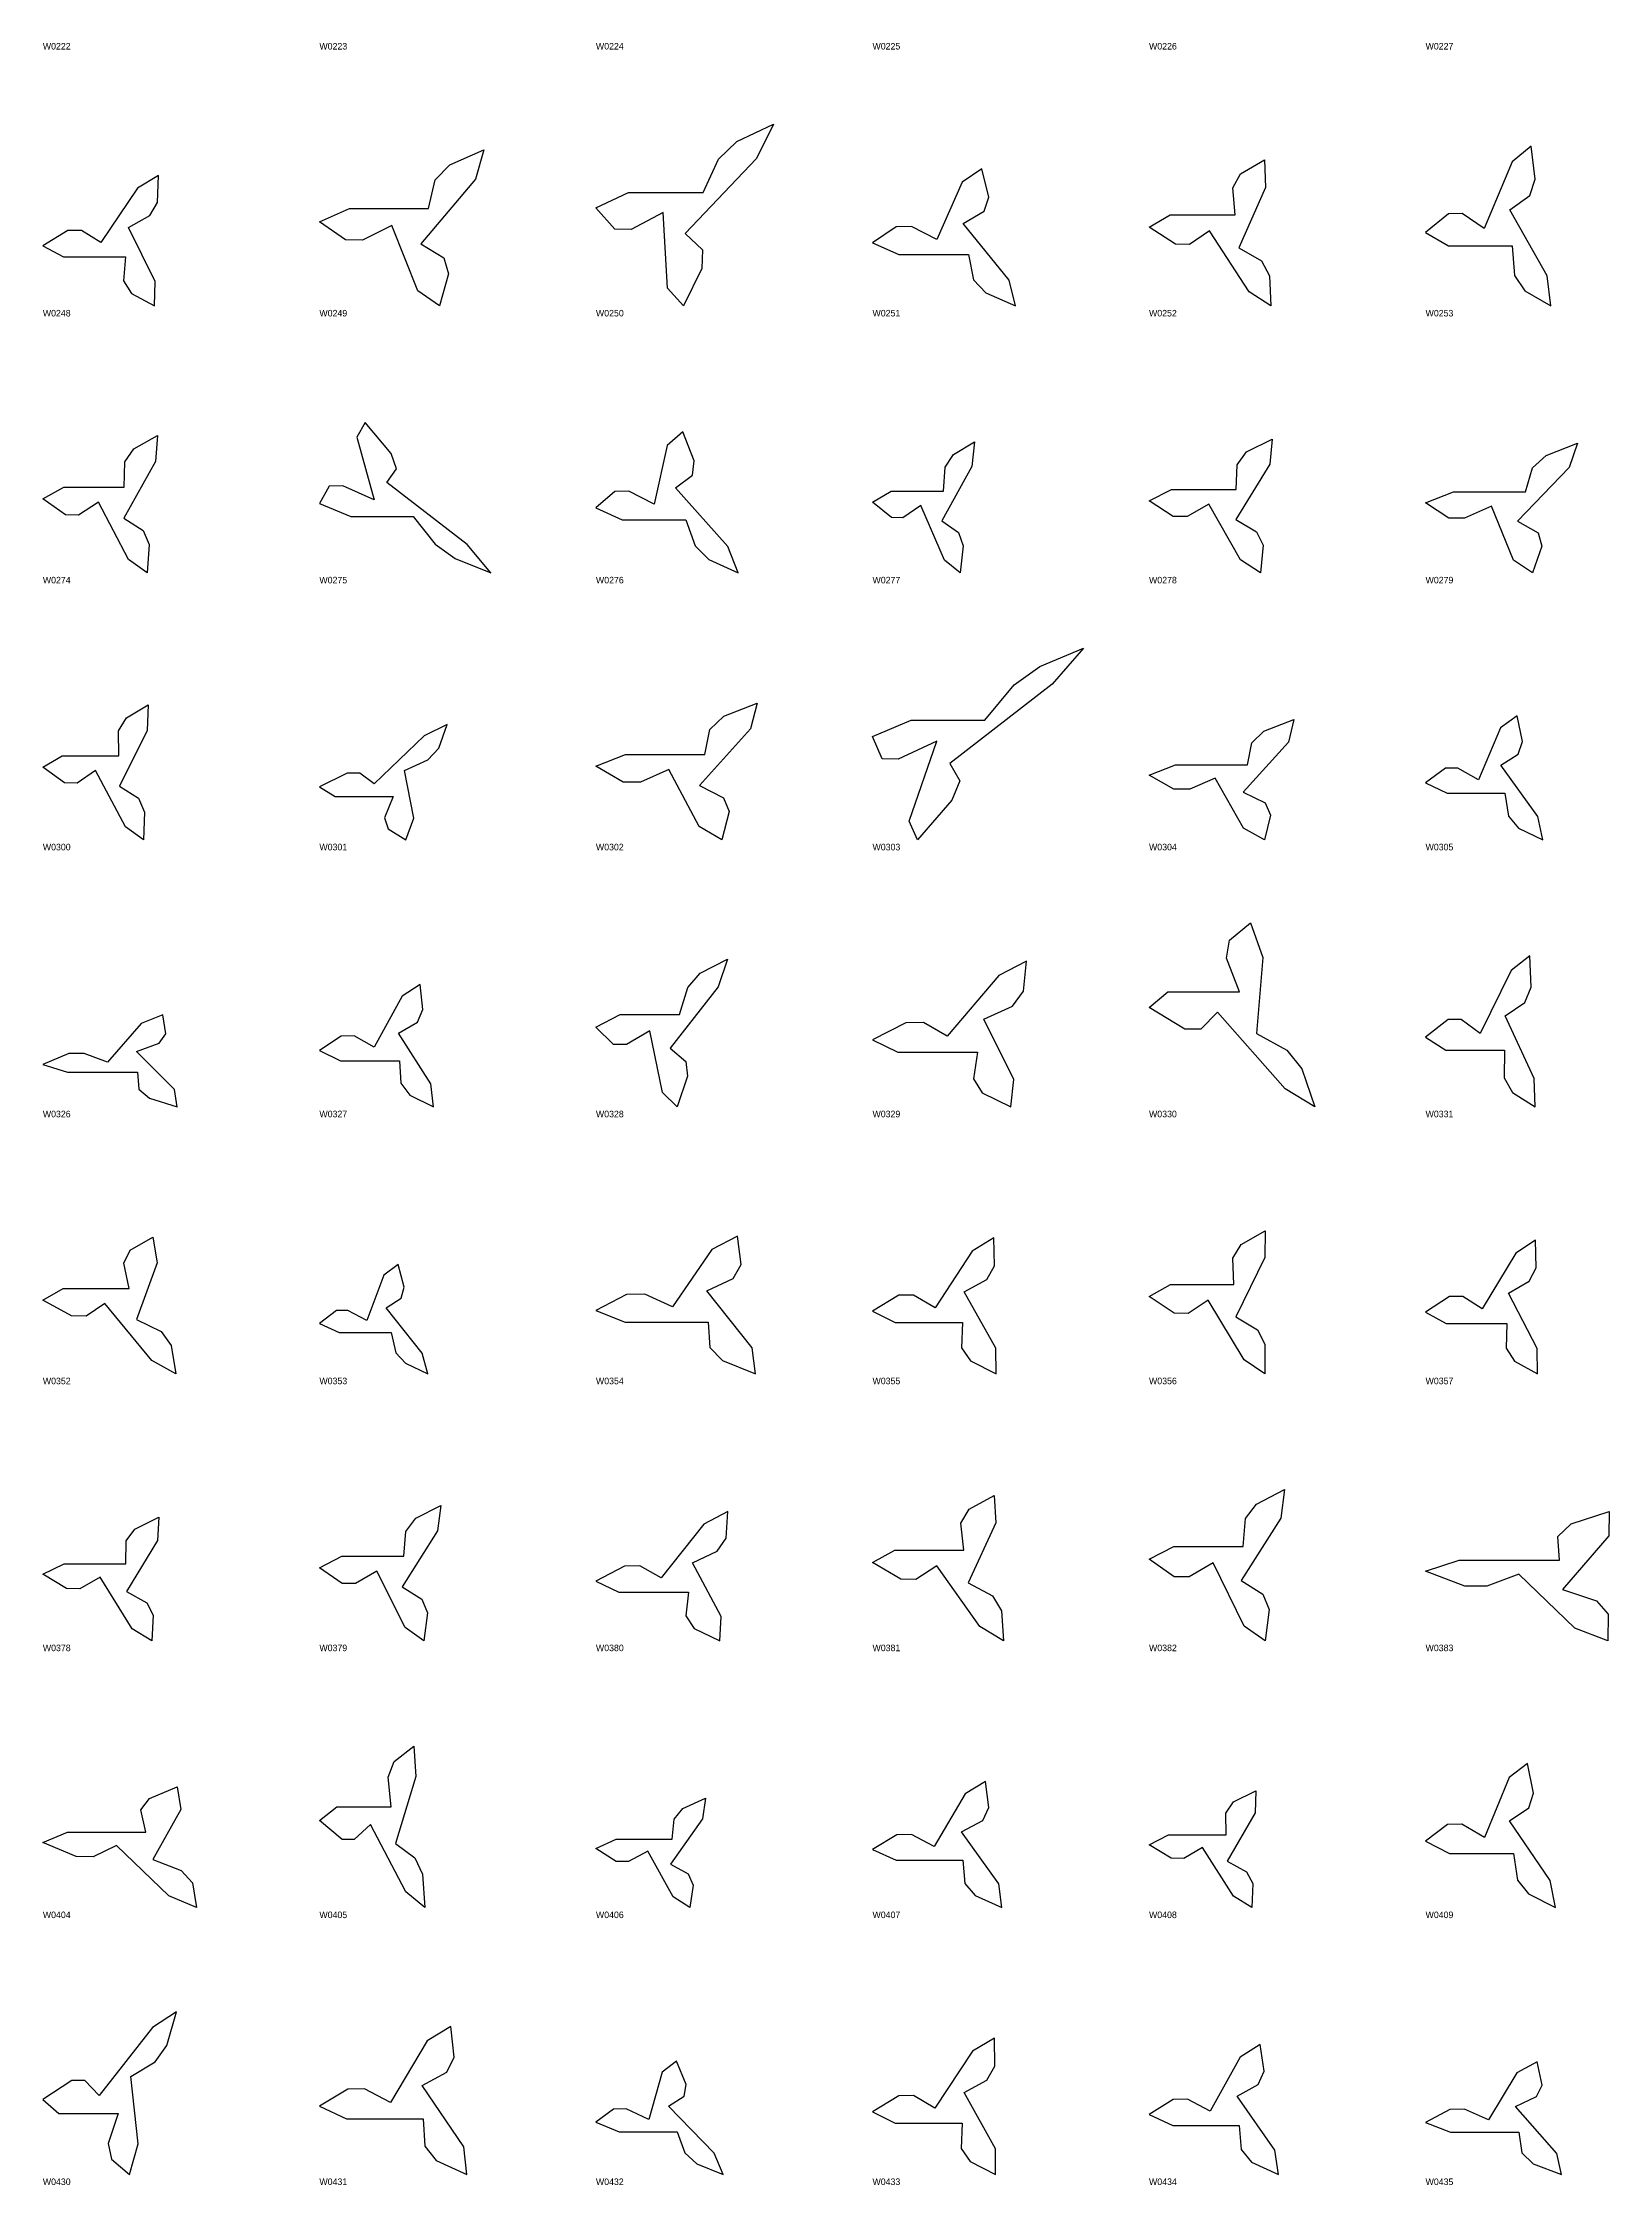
# Model space of a CAD drawing. Header units: millimetres. Extents: x 0 to 2703, y -1633 to 66.
# Drawn here: x 1371 to 1968, y -1633 to -816 of the extents above; entities that cross this region are included whole.
import ezdxf

# ---------------------------------------------------------------- set-up
doc = ezdxf.new("R2010")
doc.units = ezdxf.units.MM

msp = doc.modelspace()

# ---------------------------------------------------------------- linework, layer by layer
at = {"layer": 'RECOVERED_OUTLINES'}
for points in [[(1593.82, -872.79), (1622.21, -872.79), (1628.06, -860.01), (1635.1, -853.33), (1649.1, -846.73), (1642.63, -859.77), (1615.38, -888.46), (1621.96, -894.69), (1621.79, -901.73), (1614.68, -916.03), (1608.69, -909.3), (1606.97, -880.39), (1594.76, -886.82), (1588.57, -886.74), (1581.36, -878.66)], [(1487.45, -878.88), (1517.47, -878.88), (1520.06, -867.89), (1525.62, -862.16), (1538.57, -856.48), (1535.4, -867.68), (1514.66, -892.34), (1523.38, -897.7), (1525.17, -903.74), (1521.69, -916.03), (1513.46, -910.25), (1503.5, -885.41), (1492.41, -890.93), (1485.83, -890.87), (1475.94, -883.92)], [(1906.41, -893.13), (1930.63, -893.13), (1931.58, -904.36), (1935.48, -910.23), (1945.35, -916.03), (1943.94, -904.58), (1929.75, -879.37), (1937.33, -873.89), (1939.4, -867.71), (1937.86, -855.15), (1930.62, -861.06), (1920.03, -886.46), (1911.64, -880.81), (1906.33, -880.88), (1897.63, -887.98)], [(1696.8, -896.36), (1723.4, -896.36), (1725.29, -906.01), (1730.01, -911.05), (1741.28, -916.03), (1738.88, -906.19), (1721.41, -884.54), (1729.32, -879.83), (1731.13, -874.53), (1728.49, -863.74), (1720.99, -868.81), (1711.26, -890.63), (1701.63, -885.77), (1695.81, -885.83), (1686.79, -891.93)], [(1800.3, -881.27), (1825, -881.27), (1824.1, -871), (1827.1, -865.63), (1836.19, -860.33), (1836.66, -870.8), (1826.39, -893.87), (1835.04, -898.88), (1838.18, -904.53), (1838.7, -916.03), (1830.33, -910.62), (1815.3, -887.38), (1807.69, -892.55), (1802.27, -892.49), (1792.21, -885.99)], [(1378.34, -897.32), (1402, -897.32), (1401.32, -906.49), (1404.28, -911.29), (1413.08, -916.03), (1413.35, -906.67), (1403.13, -886.07), (1411.32, -881.59), (1414.24, -876.54), (1414.54, -866.27), (1406.62, -871.1), (1392.61, -891.86), (1385.23, -887.24), (1380.04, -887.3), (1370.51, -893.1)], [(1487.94, -996.26), (1511.63, -996.26), (1520.03, -1006.83), (1527.75, -1012.35), (1541.25, -1017.81), (1532.25, -1007.03), (1501.61, -983.31), (1505.38, -978.16), (1503.29, -972.34), (1493.42, -960.52), (1490.27, -966.08), (1496.82, -989.98), (1484.87, -984.66), (1479.72, -984.73), (1475.94, -991.41)], [(1378.54, -985.16), (1401.46, -985.16), (1401.78, -975.51), (1405.16, -970.46), (1414.2, -965.48), (1413.45, -975.32), (1401.33, -996.99), (1408.79, -1001.7), (1411.07, -1007.01), (1410.25, -1017.81), (1403.1, -1012.73), (1391.77, -990.9), (1384.14, -995.75), (1379.11, -995.69), (1370.51, -989.59)], [(1591.34, -997.57), (1615.69, -997.57), (1619.17, -1007.49), (1624.4, -1012.68), (1635.62, -1017.81), (1631.64, -1007.68), (1611.73, -985.4), (1618.12, -980.55), (1618.82, -975.09), (1614.45, -963.98), (1608.5, -969.21), (1603.54, -991.66), (1593.84, -986.67), (1588.52, -986.73), (1581.36, -993.01)], [(1693.94, -986.66), (1713.85, -986.66), (1714.51, -977.46), (1717.66, -972.65), (1725.7, -967.89), (1724.67, -977.28), (1713.27, -997.95), (1719.56, -1002.44), (1721.33, -1007.51), (1720.2, -1017.81), (1714.19, -1012.96), (1705.21, -992.14), (1698.38, -996.77), (1694.01, -996.71), (1686.79, -990.89)], [(1800.83, -985.98), (1825.39, -985.98), (1825.76, -976.57), (1829.4, -971.65), (1839.09, -966.79), (1838.28, -976.39), (1825.24, -997.51), (1833.22, -1002.1), (1835.66, -1007.28), (1834.76, -1017.81), (1827.11, -1012.86), (1815, -991.57), (1806.8, -996.31), (1801.41, -996.25), (1792.21, -990.3)], [(1908.29, -986.91), (1935.67, -986.91), (1938.35, -977.78), (1943.59, -973.01), (1955.57, -968.29), (1952.35, -977.61), (1932.72, -998.11), (1940.52, -1002.56), (1941.98, -1007.59), (1938.45, -1017.81), (1931.1, -1013), (1922.74, -992.34), (1912.46, -996.94), (1906.46, -996.88), (1897.63, -991.11)], [(1701.58, -1073.98), (1729.64, -1073.98), (1740.83, -1060.5), (1750.62, -1053.46), (1767.25, -1046.49), (1755.34, -1060.24), (1716.26, -1090.51), (1720.13, -1097.09), (1716.98, -1104.5), (1703.91, -1119.59), (1700.83, -1112.5), (1711.36, -1082), (1696.58, -1088.78), (1690.49, -1088.7), (1686.79, -1080.17)], [(1377.89, -1087.51), (1399.42, -1087.51), (1399.35, -1078.02), (1402.34, -1073.07), (1410.64, -1068.17), (1410.31, -1077.84), (1399.75, -1099.13), (1406.93, -1103.76), (1409.27, -1108.98), (1408.92, -1119.59), (1402.01, -1114.6), (1390.53, -1093.14), (1383.54, -1097.92), (1378.82, -1097.86), (1370.51, -1091.86)], [(1592.65, -1087.07), (1622.87, -1087.07), (1624.82, -1077.46), (1630.08, -1072.43), (1642.78, -1067.47), (1640.25, -1077.27), (1620.85, -1098.85), (1629.94, -1103.54), (1632.1, -1108.83), (1629.33, -1119.59), (1620.69, -1114.53), (1609.19, -1092.78), (1598.36, -1097.62), (1591.74, -1097.56), (1581.36, -1091.48)], [(1482, -1103.05), (1504.04, -1103.05), (1500.74, -1111.16), (1502.11, -1115.4), (1508.93, -1119.59), (1511.9, -1111.32), (1508.34, -1093.1), (1517.27, -1089.14), (1521.44, -1084.68), (1524.69, -1075.6), (1515.92, -1079.87), (1496.87, -1098.22), (1491.34, -1094.14), (1486.48, -1094.19), (1475.94, -1099.32)], [(1802.36, -1091), (1829.75, -1091), (1831.35, -1082.55), (1836.02, -1078.13), (1847.44, -1073.76), (1845.32, -1082.38), (1828.13, -1101.36), (1836.45, -1105.48), (1838.51, -1110.13), (1836.19, -1119.59), (1828.27, -1115.14), (1817.46, -1096.02), (1807.72, -1100.28), (1801.72, -1100.22), (1792.21, -1094.88)], [(1905.85, -1101.83), (1927.83, -1101.83), (1929.25, -1110.54), (1933.08, -1115.09), (1942.32, -1119.59), (1940.47, -1110.7), (1926.34, -1091.15), (1932.95, -1086.9), (1934.52, -1082.1), (1932.49, -1072.36), (1926.22, -1076.94), (1917.87, -1096.65), (1909.99, -1092.26), (1905.17, -1092.32), (1897.63, -1097.83)], [(1799.33, -1177.59), (1826.71, -1177.59), (1821.71, -1164.65), (1822.94, -1157.89), (1830.95, -1151.2), (1835.56, -1164.4), (1833.17, -1193.45), (1844.71, -1199.77), (1850.4, -1206.89), (1855.46, -1221.37), (1844.07, -1214.56), (1818.34, -1185.29), (1811.93, -1191.8), (1805.89, -1191.72), (1792.21, -1183.54)], [(1590.58, -1186.24), (1613.19, -1186.24), (1616.33, -1175.85), (1621.15, -1170.43), (1631.52, -1165.06), (1627.9, -1175.65), (1609.6, -1198.97), (1615.58, -1204.04), (1616.27, -1209.75), (1612.31, -1221.37), (1606.74, -1215.91), (1601.95, -1192.41), (1593, -1197.64), (1588.06, -1197.58), (1581.36, -1191.01)], [(1696.49, -1200.51), (1726.88, -1200.51), (1725.24, -1210.74), (1728.64, -1216.08), (1739.55, -1221.37), (1740.68, -1210.94), (1729.26, -1187.97), (1740.16, -1182.97), (1744.32, -1177.34), (1745.56, -1165.9), (1734.98, -1171.28), (1715.27, -1194.42), (1706.18, -1189.28), (1699.5, -1189.34), (1686.79, -1195.81)], [(1905.31, -1199.74), (1927.66, -1199.74), (1927.63, -1210.34), (1930.74, -1215.89), (1939.37, -1221.37), (1939.01, -1210.55), (1927.98, -1186.73), (1935.42, -1181.55), (1937.84, -1175.71), (1937.44, -1163.84), (1930.28, -1169.43), (1918.42, -1193.43), (1911.15, -1188.09), (1906.24, -1188.15), (1897.63, -1194.86)], [(1483.93, -1203.81), (1506.45, -1203.81), (1506.97, -1212.42), (1510.4, -1216.92), (1519.39, -1221.37), (1518.45, -1212.59), (1506.08, -1193.26), (1513.31, -1189.05), (1515.43, -1184.32), (1514.41, -1174.68), (1507.48, -1179.21), (1496.81, -1198.69), (1489.2, -1194.36), (1484.26, -1194.41), (1475.94, -1199.86)], [(1379.93, -1208.16), (1406.57, -1208.16), (1407.11, -1214.64), (1411.13, -1218.02), (1421.71, -1221.37), (1420.68, -1214.76), (1406.22, -1200.23), (1414.81, -1197.07), (1417.37, -1193.5), (1416.24, -1186.26), (1408.01, -1189.66), (1395.21, -1204.31), (1386.25, -1201.05), (1380.4, -1201.09), (1370.51, -1205.19)], [(1378.23, -1290.63), (1403.4, -1290.63), (1401.35, -1281.02), (1403.81, -1276), (1412.49, -1271.04), (1414.13, -1280.84), (1406.21, -1302.42), (1415.57, -1307.11), (1419.4, -1312.4), (1421.2, -1323.15), (1412.08, -1318.09), (1394.19, -1296.35), (1387.01, -1301.19), (1381.48, -1301.13), (1370.51, -1295.05)], [(1592.55, -1303.44), (1624.09, -1303.44), (1624.81, -1313.11), (1629.62, -1318.16), (1642.2, -1323.15), (1640.89, -1313.29), (1623.58, -1291.59), (1633.71, -1286.87), (1636.7, -1281.56), (1635.27, -1270.74), (1625.57, -1275.83), (1610.59, -1297.69), (1599.94, -1292.83), (1593.02, -1292.89), (1581.36, -1299)], [(1695.46, -1303.66), (1721.05, -1303.66), (1720.76, -1313.22), (1724.2, -1318.21), (1733.95, -1323.15), (1733.79, -1313.4), (1721.71, -1291.95), (1730.36, -1287.28), (1733.26, -1282.03), (1733.09, -1271.33), (1724.75, -1276.36), (1710.62, -1297.98), (1702.42, -1293.17), (1696.8, -1293.23), (1686.79, -1299.27)], [(1800.34, -1289.14), (1824.52, -1289.14), (1824.1, -1279.08), (1827.28, -1273.83), (1836.42, -1268.63), (1836.41, -1278.89), (1825.32, -1301.46), (1833.56, -1306.37), (1836.38, -1311.9), (1836.37, -1323.15), (1828.42, -1317.86), (1814.75, -1295.11), (1807.07, -1300.17), (1801.76, -1300.11), (1792.21, -1293.75)], [(1905.49, -1303.99), (1928.67, -1303.99), (1928.4, -1313.39), (1931.52, -1318.3), (1940.35, -1323.15), (1940.2, -1313.57), (1929.27, -1292.48), (1937.1, -1287.9), (1939.73, -1282.73), (1939.57, -1272.22), (1932.02, -1277.16), (1919.22, -1298.41), (1911.79, -1293.68), (1906.7, -1293.74), (1897.63, -1299.68)], [(1483.53, -1307.48), (1503.29, -1307.48), (1505.03, -1315.17), (1508.71, -1319.18), (1517.25, -1323.15), (1515.12, -1315.31), (1501.39, -1298.06), (1507.11, -1294.31), (1508.27, -1290.09), (1505.94, -1281.49), (1500.54, -1285.53), (1494.07, -1302.91), (1486.75, -1299.05), (1482.43, -1299.09), (1475.94, -1303.95)], [(1695.32, -1390.37), (1721.61, -1390.37), (1720.51, -1380.16), (1723.62, -1374.82), (1733.22, -1369.54), (1733.87, -1379.96), (1723.27, -1402.89), (1732.54, -1407.88), (1735.97, -1413.5), (1736.68, -1424.93), (1727.7, -1419.56), (1711.37, -1396.44), (1703.35, -1401.59), (1697.58, -1401.52), (1686.79, -1395.06)], [(1801.71, -1388.99), (1828.1, -1388.99), (1829.01, -1378.37), (1833.18, -1372.82), (1843.86, -1367.33), (1842.46, -1378.16), (1827.3, -1402.01), (1835.63, -1407.2), (1837.96, -1413.04), (1836.42, -1424.93), (1828.46, -1419.34), (1816.62, -1395.31), (1807.56, -1400.65), (1801.77, -1400.59), (1792.21, -1393.87)], [(1378.64, -1395.58), (1402.16, -1395.58), (1402.23, -1386.91), (1405.56, -1382.37), (1414.7, -1377.89), (1414.21, -1386.74), (1402.36, -1406.22), (1410.14, -1410.45), (1412.62, -1415.22), (1412.08, -1424.93), (1404.6, -1420.37), (1392.37, -1400.74), (1384.67, -1405.11), (1379.51, -1405.05), (1370.51, -1399.57)], [(1484.45, -1392.75), (1508.16, -1392.75), (1508.93, -1383.24), (1512.66, -1378.26), (1522.24, -1373.35), (1521.02, -1383.05), (1507.5, -1404.41), (1515, -1409.05), (1517.12, -1414.29), (1515.78, -1424.93), (1508.61, -1419.93), (1497.88, -1398.4), (1489.76, -1403.19), (1484.56, -1403.13), (1475.94, -1397.12)], [(1590.04, -1406.42), (1616.65, -1406.42), (1615.63, -1415.5), (1618.83, -1420.24), (1628.59, -1424.93), (1629.15, -1415.67), (1618.22, -1395.29), (1627.55, -1390.86), (1630.97, -1385.86), (1631.58, -1375.7), (1622.55, -1380.48), (1606.23, -1401.02), (1598.07, -1396.45), (1592.22, -1396.51), (1581.36, -1402.25)], [(1910.5, -1394.24), (1948.66, -1394.24), (1948.09, -1385.17), (1953.14, -1380.43), (1967.61, -1375.74), (1967.51, -1384.99), (1949.81, -1405.36), (1962.77, -1409.79), (1967.18, -1414.78), (1967.06, -1424.93), (1954.57, -1420.16), (1933.19, -1399.63), (1921.03, -1404.2), (1912.65, -1404.14), (1897.63, -1398.41)], [(1482.55, -1488.28), (1503.29, -1488.28), (1502.14, -1476.92), (1504.46, -1470.98), (1511.89, -1465.11), (1512.68, -1476.7), (1504.94, -1502.2), (1512.38, -1507.75), (1515.24, -1514), (1516.11, -1526.71), (1508.88, -1520.73), (1495.37, -1495.03), (1489.19, -1500.75), (1484.63, -1500.68), (1475.94, -1493.5)], [(1906.74, -1506.04), (1931.16, -1506.04), (1932.69, -1516.18), (1936.91, -1521.48), (1947.15, -1526.71), (1945.15, -1516.37), (1929.58, -1493.62), (1936.94, -1488.67), (1938.72, -1483.09), (1936.53, -1471.75), (1929.53, -1477.08), (1920.13, -1500.02), (1911.4, -1494.91), (1906.05, -1494.98), (1897.63, -1501.39)], [(1379.93, -1497.98), (1409.8, -1497.98), (1407.92, -1489.48), (1411.13, -1485.05), (1421.71, -1480.66), (1423.1, -1489.32), (1412.46, -1508.39), (1423.3, -1512.53), (1427.54, -1517.21), (1429.06, -1526.71), (1418.52, -1522.24), (1398.54, -1503.03), (1389.74, -1507.3), (1383.18, -1507.25), (1370.51, -1501.88)], [(1589.04, -1500.66), (1610.41, -1500.66), (1611.13, -1492.97), (1614.5, -1488.94), (1623.14, -1484.96), (1622.02, -1492.82), (1609.78, -1510.1), (1616.52, -1513.86), (1618.42, -1518.1), (1617.19, -1526.71), (1610.74, -1522.66), (1601.13, -1505.24), (1593.8, -1509.12), (1589.11, -1509.07), (1581.36, -1504.2)], [(1695.85, -1508.63), (1721.28, -1508.63), (1721.98, -1517.5), (1725.92, -1522.13), (1736.12, -1526.71), (1734.94, -1517.67), (1720.72, -1497.76), (1728.82, -1493.43), (1731.16, -1488.55), (1729.87, -1478.63), (1722.12, -1483.3), (1710.33, -1503.36), (1701.68, -1498.89), (1696.11, -1498.95), (1686.79, -1504.56)], [(1799.69, -1498.94), (1821.58, -1498.94), (1821.46, -1490.73), (1824.47, -1486.43), (1832.88, -1482.19), (1832.61, -1490.57), (1821.98, -1509), (1829.31, -1513.01), (1831.72, -1517.52), (1831.42, -1526.71), (1824.36, -1522.39), (1812.58, -1503.82), (1805.5, -1507.95), (1800.69, -1507.9), (1792.21, -1502.71)], [(1376.58, -1605.16), (1399.18, -1605.16), (1395.47, -1616.6), (1396.71, -1622.58), (1403.53, -1628.49), (1406.91, -1616.82), (1403.99, -1591.13), (1413.3, -1585.54), (1417.77, -1579.25), (1421.47, -1566.44), (1412.3, -1572.46), (1392.02, -1598.35), (1386.52, -1592.59), (1381.53, -1592.66), (1370.51, -1599.9)], [(1486.26, -1607.25), (1515.46, -1607.25), (1516.07, -1617.67), (1520.48, -1623.11), (1532.09, -1628.49), (1530.95, -1617.87), (1515.07, -1594.48), (1524.48, -1589.4), (1527.28, -1583.67), (1526.02, -1572.01), (1517.01, -1577.49), (1503, -1601.06), (1493.18, -1595.81), (1486.77, -1595.88), (1475.94, -1602.47)], [(1695.41, -1608.92), (1720.98, -1608.92), (1720.6, -1618.52), (1723.99, -1623.53), (1733.69, -1628.49), (1733.62, -1618.7), (1721.74, -1597.15), (1730.42, -1592.47), (1733.37, -1587.19), (1733.28, -1576.45), (1724.91, -1581.5), (1710.61, -1603.21), (1702.46, -1598.38), (1696.84, -1598.44), (1686.79, -1604.51)], [(1801.27, -1609.83), (1826.52, -1609.83), (1827.34, -1618.98), (1831.32, -1623.76), (1841.51, -1628.49), (1840.22, -1619.16), (1825.8, -1598.6), (1833.79, -1594.14), (1836.04, -1589.1), (1834.61, -1578.86), (1826.98, -1583.67), (1815.57, -1604.38), (1806.92, -1599.78), (1801.38, -1599.83), (1792.21, -1605.62)], [(1590.27, -1612.23), (1612.32, -1612.23), (1615.2, -1620.21), (1619.8, -1624.37), (1629.82, -1628.49), (1626.49, -1620.36), (1609.05, -1602.46), (1614.97, -1598.57), (1615.75, -1594.18), (1612.09, -1585.26), (1606.56, -1589.46), (1601.47, -1607.49), (1592.83, -1603.48), (1588.01, -1603.53), (1581.36, -1608.57)], [(1907.15, -1612.31), (1933.14, -1612.31), (1934.39, -1620.25), (1938.69, -1624.39), (1949.39, -1628.49), (1947.65, -1620.4), (1931.92, -1602.59), (1939.94, -1598.72), (1942.04, -1594.35), (1940.13, -1585.47), (1932.48, -1589.65), (1921.63, -1607.6), (1912.52, -1603.6), (1906.83, -1603.65), (1897.63, -1608.67)]]:
    msp.add_lwpolyline(points, close=True, dxfattribs=at)

# ---------------------------------------------------------------- texts
at = {"layer": 'NEW_CATALOGUE_LABELS'}
for s, p in [('W0222', (1370.51, -818.25)), ('W0223', (1475.94, -818.25)), ('W0224', (1581.36, -818.25)), ('W0225', (1686.79, -818.25)), ('W0226', (1792.21, -818.25)), ('W0227', (1897.63, -818.25)), ('W0248', (1370.51, -920.03)), ('W0249', (1475.94, -920.03)), ('W0250', (1581.36, -920.03)), ('W0251', (1686.79, -920.03)), ('W0252', (1792.21, -920.03)), ('W0253', (1897.63, -920.03)), ('W0274', (1370.51, -1021.81)), ('W0275', (1475.94, -1021.81)), ('W0276', (1581.36, -1021.81)), ('W0277', (1686.79, -1021.81)), ('W0278', (1792.21, -1021.81)), ('W0279', (1897.63, -1021.81)), ('W0300', (1370.51, -1123.59)), ('W0301', (1475.94, -1123.59)), ('W0302', (1581.36, -1123.59)), ('W0303', (1686.79, -1123.59)), ('W0304', (1792.21, -1123.59)), ('W0305', (1897.63, -1123.59)), ('W0326', (1370.51, -1225.37)), ('W0327', (1475.94, -1225.37)), ('W0328', (1581.36, -1225.37)), ('W0329', (1686.79, -1225.37)), ('W0330', (1792.21, -1225.37)), ('W0331', (1897.63, -1225.37)), ('W0352', (1370.51, -1327.15)), ('W0353', (1475.94, -1327.15)), ('W0354', (1581.36, -1327.15)), ('W0355', (1686.79, -1327.15)), ('W0356', (1792.21, -1327.15)), ('W0357', (1897.63, -1327.15)), ('W0378', (1370.51, -1428.93)), ('W0379', (1475.94, -1428.93)), ('W0380', (1581.36, -1428.93)), ('W0381', (1686.79, -1428.93)), ('W0382', (1792.21, -1428.93)), ('W0383', (1897.63, -1428.93)), ('W0404', (1370.51, -1530.71)), ('W0405', (1475.94, -1530.71)), ('W0406', (1581.36, -1530.71)), ('W0407', (1686.79, -1530.71)), ('W0408', (1792.21, -1530.71)), ('W0409', (1897.63, -1530.71)), ('W0430', (1370.51, -1632.49)), ('W0431', (1475.94, -1632.49)), ('W0432', (1581.36, -1632.49)), ('W0433', (1686.79, -1632.49)), ('W0434', (1792.21, -1632.49)), ('W0435', (1897.63, -1632.49))]:
    msp.add_text(s, height=2.5, dxfattribs=at).set_placement(p)

doc.saveas('drawing.dxf')
